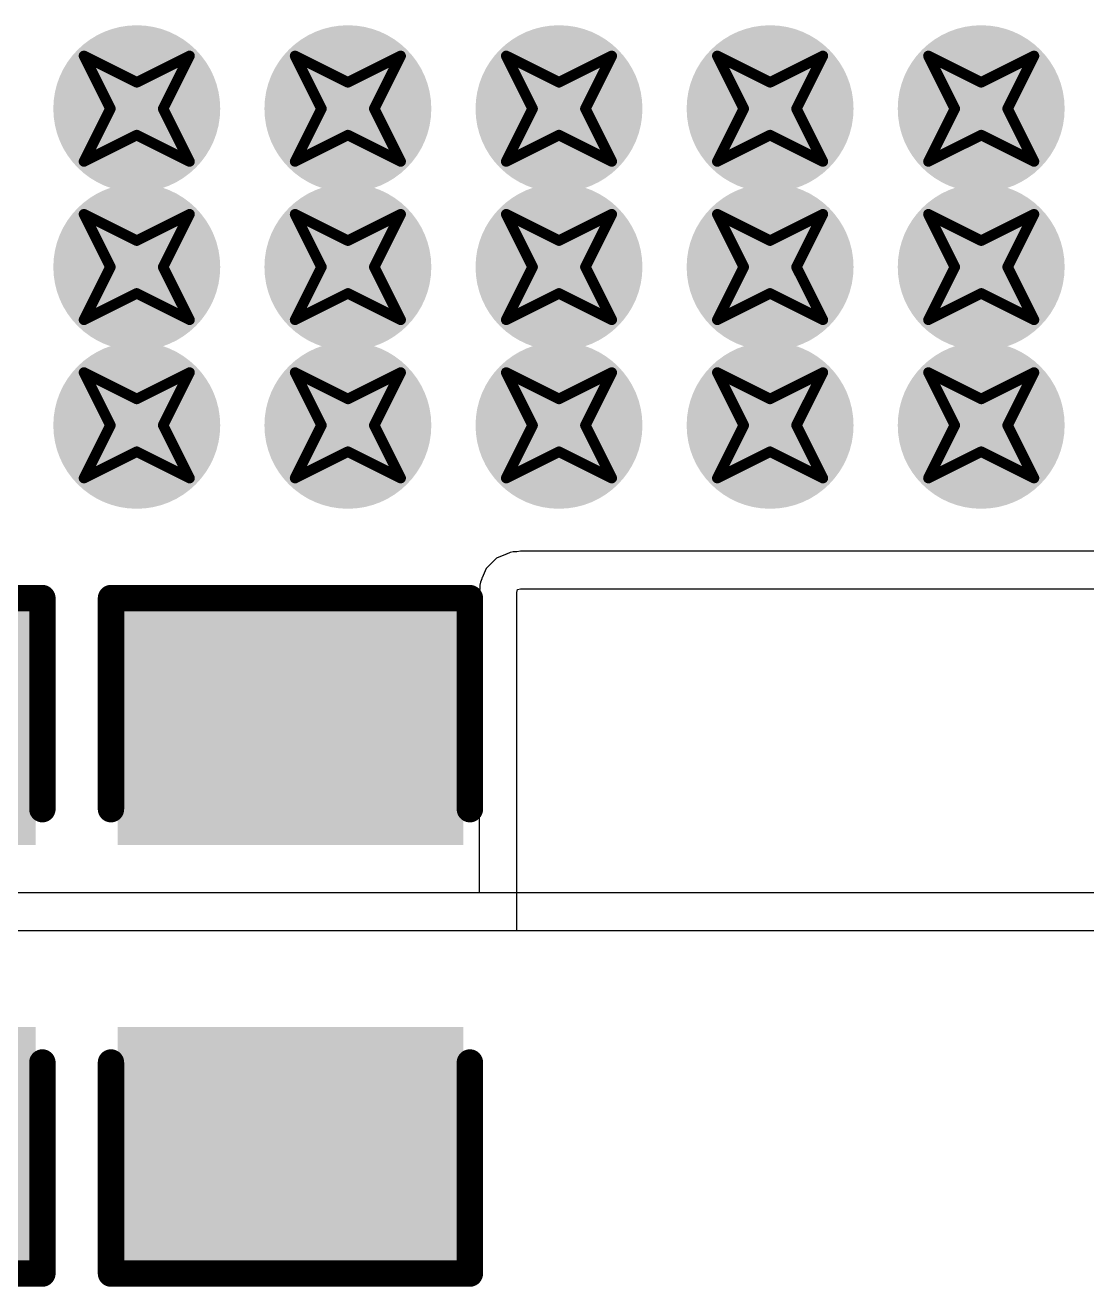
# Model space of a CAD drawing. Header units: inches. Extents: x -11 to 1110, y -7 to 455.
# Drawn here: x 624.91 to 630.02, y 11.91 to 17.98 of the extents above; entities that cross this region are included whole.
import ezdxf

# ---------------------------------------------------------------- set-up
doc = ezdxf.new("R2010")
doc.units = ezdxf.units.IN
for name, color, linetype in [('Bottom Layer', 5, 'Continuous'), ('Bottom Overlay', 54, 'Continuous'), ('Bottom Paste', 16, 'Continuous'), ('Bottom Solder', 6, 'Continuous'), ('Drill Drawing', 1, 'Continuous'), ('Top Layer', 1, 'Continuous'), ('Top Solder', 216, 'Continuous'), ('Via Holes', 16, 'Continuous')]:
    doc.layers.add(name, color=color, linetype=linetype)

msp = doc.modelspace()

# ---------------------------------------------------------------- hatches: boundary and pattern name
at = {"layer": 'Bottom Layer'}
h = msp.add_hatch(color=5, dxfattribs=at)
edge = h.paths.add_edge_path()
edge.add_arc((625.4496, 17.5768), 0.3, 0, 360)
h = msp.add_hatch(color=5, dxfattribs=at)
edge = h.paths.add_edge_path()
edge.add_arc((626.4656, 17.5768), 0.3, 0, 360)
h = msp.add_hatch(color=5, dxfattribs=at)
edge = h.paths.add_edge_path()
edge.add_arc((627.4816, 17.5768), 0.3, 0, 360)
h = msp.add_hatch(color=5, dxfattribs=at)
edge = h.paths.add_edge_path()
edge.add_arc((628.4976, 17.5768), 0.3, 0, 360)
h = msp.add_hatch(color=5, dxfattribs=at)
edge = h.paths.add_edge_path()
edge.add_arc((629.5136, 17.5768), 0.3, 0, 360)
h = msp.add_hatch(color=5, dxfattribs=at)
edge = h.paths.add_edge_path()
edge.add_arc((625.4496, 16.8148), 0.3, 0, 360)
h = msp.add_hatch(color=5, dxfattribs=at)
edge = h.paths.add_edge_path()
edge.add_arc((626.4656, 16.8148), 0.3, 0, 360)
h = msp.add_hatch(color=5, dxfattribs=at)
edge = h.paths.add_edge_path()
edge.add_arc((627.4816, 16.8148), 0.3, 0, 360)
h = msp.add_hatch(color=5, dxfattribs=at)
edge = h.paths.add_edge_path()
edge.add_arc((628.4976, 16.8148), 0.3, 0, 360)
h = msp.add_hatch(color=5, dxfattribs=at)
edge = h.paths.add_edge_path()
edge.add_arc((629.5136, 16.8148), 0.3, 0, 360)
h = msp.add_hatch(color=5, dxfattribs=at)
edge = h.paths.add_edge_path()
edge.add_arc((625.4496, 16.0528), 0.3, 0, 360)
h = msp.add_hatch(color=5, dxfattribs=at)
edge = h.paths.add_edge_path()
edge.add_arc((626.4656, 16.0528), 0.3, 0, 360)
h = msp.add_hatch(color=5, dxfattribs=at)
edge = h.paths.add_edge_path()
edge.add_arc((627.4816, 16.0528), 0.3, 0, 360)
h = msp.add_hatch(color=5, dxfattribs=at)
edge = h.paths.add_edge_path()
edge.add_arc((628.4976, 16.0528), 0.3, 0, 360)
h = msp.add_hatch(color=5, dxfattribs=at)
edge = h.paths.add_edge_path()
edge.add_arc((629.5136, 16.0528), 0.3, 0, 360)
for points in [[(626.9512, 15.1196), (626.9512, 14.1036), (625.4272, 14.1036), (625.4272, 15.1196)], [(626.9512, 13.0876), (626.9512, 12.0716), (625.4272, 12.0716), (625.4272, 13.0876)]]:
    msp.add_hatch(color=5, dxfattribs=at).paths.add_polyline_path(points)
at = {"layer": 'Bottom Paste'}
for points in [[(626.9512, 15.1196), (626.9512, 14.1036), (625.4272, 14.1036), (625.4272, 15.1196)], [(626.9512, 13.0876), (626.9512, 12.0716), (625.4272, 12.0716), (625.4272, 13.0876)]]:
    msp.add_hatch(color=16, dxfattribs=at).paths.add_polyline_path(points)
at = {"layer": 'Bottom Solder'}
h = msp.add_hatch(color=6, dxfattribs=at)
edge = h.paths.add_edge_path()
edge.add_arc((625.4496, 17.5768), 0.4016, 0, 360)
h = msp.add_hatch(color=6, dxfattribs=at)
edge = h.paths.add_edge_path()
edge.add_arc((626.4656, 17.5768), 0.4016, 0, 360)
h = msp.add_hatch(color=6, dxfattribs=at)
edge = h.paths.add_edge_path()
edge.add_arc((627.4816, 17.5768), 0.4016, 0, 360)
h = msp.add_hatch(color=6, dxfattribs=at)
edge = h.paths.add_edge_path()
edge.add_arc((628.4976, 17.5768), 0.4016, 0, 360)
h = msp.add_hatch(color=6, dxfattribs=at)
edge = h.paths.add_edge_path()
edge.add_arc((629.5136, 17.5768), 0.4016, 0, 360)
h = msp.add_hatch(color=6, dxfattribs=at)
edge = h.paths.add_edge_path()
edge.add_arc((625.4496, 16.8148), 0.4016, 0, 360)
h = msp.add_hatch(color=6, dxfattribs=at)
edge = h.paths.add_edge_path()
edge.add_arc((626.4656, 16.8148), 0.4016, 0, 360)
h = msp.add_hatch(color=6, dxfattribs=at)
edge = h.paths.add_edge_path()
edge.add_arc((627.4816, 16.8148), 0.4016, 0, 360)
h = msp.add_hatch(color=6, dxfattribs=at)
edge = h.paths.add_edge_path()
edge.add_arc((628.4976, 16.8148), 0.4016, 0, 360)
h = msp.add_hatch(color=6, dxfattribs=at)
edge = h.paths.add_edge_path()
edge.add_arc((629.5136, 16.8148), 0.4016, 0, 360)
h = msp.add_hatch(color=6, dxfattribs=at)
edge = h.paths.add_edge_path()
edge.add_arc((625.4496, 16.0528), 0.4016, 0, 360)
h = msp.add_hatch(color=6, dxfattribs=at)
edge = h.paths.add_edge_path()
edge.add_arc((626.4656, 16.0528), 0.4016, 0, 360)
h = msp.add_hatch(color=6, dxfattribs=at)
edge = h.paths.add_edge_path()
edge.add_arc((627.4816, 16.0528), 0.4016, 0, 360)
h = msp.add_hatch(color=6, dxfattribs=at)
edge = h.paths.add_edge_path()
edge.add_arc((628.4976, 16.0528), 0.4016, 0, 360)
h = msp.add_hatch(color=6, dxfattribs=at)
edge = h.paths.add_edge_path()
edge.add_arc((629.5136, 16.0528), 0.4016, 0, 360)
for points in [[(624.9638, 15.1896), (624.9638, 14.0336), (623.2998, 14.0336), (623.2998, 15.1896)], [(627.0212, 15.1896), (627.0212, 14.0336), (625.3572, 14.0336), (625.3572, 15.1896)], [(624.9638, 13.1576), (624.9638, 12.0016), (623.2998, 12.0016), (623.2998, 13.1576)], [(627.0212, 13.1576), (627.0212, 12.0016), (625.3572, 12.0016), (625.3572, 13.1576)]]:
    msp.add_hatch(color=6, dxfattribs=at).paths.add_polyline_path(points)
at = {"layer": 'Top Layer'}
h = msp.add_hatch(color=1, dxfattribs=at)
edge = h.paths.add_edge_path()
edge.add_arc((625.4496, 17.5768), 0.3, 0, 360)
h = msp.add_hatch(color=1, dxfattribs=at)
edge = h.paths.add_edge_path()
edge.add_arc((626.4656, 17.5768), 0.3, 0, 360)
h = msp.add_hatch(color=1, dxfattribs=at)
edge = h.paths.add_edge_path()
edge.add_arc((627.4816, 17.5768), 0.3, 0, 360)
h = msp.add_hatch(color=1, dxfattribs=at)
edge = h.paths.add_edge_path()
edge.add_arc((628.4976, 17.5768), 0.3, 0, 360)
h = msp.add_hatch(color=1, dxfattribs=at)
edge = h.paths.add_edge_path()
edge.add_arc((629.5136, 17.5768), 0.3, 0, 360)
h = msp.add_hatch(color=1, dxfattribs=at)
edge = h.paths.add_edge_path()
edge.add_arc((625.4496, 16.8148), 0.3, 0, 360)
h = msp.add_hatch(color=1, dxfattribs=at)
edge = h.paths.add_edge_path()
edge.add_arc((626.4656, 16.8148), 0.3, 0, 360)
h = msp.add_hatch(color=1, dxfattribs=at)
edge = h.paths.add_edge_path()
edge.add_arc((627.4816, 16.8148), 0.3, 0, 360)
h = msp.add_hatch(color=1, dxfattribs=at)
edge = h.paths.add_edge_path()
edge.add_arc((628.4976, 16.8148), 0.3, 0, 360)
h = msp.add_hatch(color=1, dxfattribs=at)
edge = h.paths.add_edge_path()
edge.add_arc((629.5136, 16.8148), 0.3, 0, 360)
h = msp.add_hatch(color=1, dxfattribs=at)
edge = h.paths.add_edge_path()
edge.add_arc((625.4496, 16.0528), 0.3, 0, 360)
h = msp.add_hatch(color=1, dxfattribs=at)
edge = h.paths.add_edge_path()
edge.add_arc((626.4656, 16.0528), 0.3, 0, 360)
h = msp.add_hatch(color=1, dxfattribs=at)
edge = h.paths.add_edge_path()
edge.add_arc((627.4816, 16.0528), 0.3, 0, 360)
h = msp.add_hatch(color=1, dxfattribs=at)
edge = h.paths.add_edge_path()
edge.add_arc((628.4976, 16.0528), 0.3, 0, 360)
h = msp.add_hatch(color=1, dxfattribs=at)
edge = h.paths.add_edge_path()
edge.add_arc((629.5136, 16.0528), 0.3, 0, 360)
at = {"layer": 'Top Solder'}
h = msp.add_hatch(color=216, dxfattribs=at)
edge = h.paths.add_edge_path()
edge.add_arc((625.4496, 17.5768), 0.4016, 0, 360)
h = msp.add_hatch(color=216, dxfattribs=at)
edge = h.paths.add_edge_path()
edge.add_arc((626.4656, 17.5768), 0.4016, 0, 360)
h = msp.add_hatch(color=216, dxfattribs=at)
edge = h.paths.add_edge_path()
edge.add_arc((627.4816, 17.5768), 0.4016, 0, 360)
h = msp.add_hatch(color=216, dxfattribs=at)
edge = h.paths.add_edge_path()
edge.add_arc((628.4976, 17.5768), 0.4016, 0, 360)
h = msp.add_hatch(color=216, dxfattribs=at)
edge = h.paths.add_edge_path()
edge.add_arc((629.5136, 17.5768), 0.4016, 0, 360)
h = msp.add_hatch(color=216, dxfattribs=at)
edge = h.paths.add_edge_path()
edge.add_arc((625.4496, 16.8148), 0.4016, 0, 360)
h = msp.add_hatch(color=216, dxfattribs=at)
edge = h.paths.add_edge_path()
edge.add_arc((626.4656, 16.8148), 0.4016, 0, 360)
h = msp.add_hatch(color=216, dxfattribs=at)
edge = h.paths.add_edge_path()
edge.add_arc((627.4816, 16.8148), 0.4016, 0, 360)
h = msp.add_hatch(color=216, dxfattribs=at)
edge = h.paths.add_edge_path()
edge.add_arc((628.4976, 16.8148), 0.4016, 0, 360)
h = msp.add_hatch(color=216, dxfattribs=at)
edge = h.paths.add_edge_path()
edge.add_arc((629.5136, 16.8148), 0.4016, 0, 360)
h = msp.add_hatch(color=216, dxfattribs=at)
edge = h.paths.add_edge_path()
edge.add_arc((625.4496, 16.0528), 0.4016, 0, 360)
h = msp.add_hatch(color=216, dxfattribs=at)
edge = h.paths.add_edge_path()
edge.add_arc((626.4656, 16.0528), 0.4016, 0, 360)
h = msp.add_hatch(color=216, dxfattribs=at)
edge = h.paths.add_edge_path()
edge.add_arc((627.4816, 16.0528), 0.4016, 0, 360)
h = msp.add_hatch(color=216, dxfattribs=at)
edge = h.paths.add_edge_path()
edge.add_arc((628.4976, 16.0528), 0.4016, 0, 360)
h = msp.add_hatch(color=216, dxfattribs=at)
edge = h.paths.add_edge_path()
edge.add_arc((629.5136, 16.0528), 0.4016, 0, 360)
at = {"layer": 'Via Holes'}
h = msp.add_hatch(color=7, dxfattribs=at)
edge = h.paths.add_edge_path()
edge.add_arc((625.4496, 17.5768), 0.15, 0, 360)
h = msp.add_hatch(color=7, dxfattribs=at)
edge = h.paths.add_edge_path()
edge.add_arc((626.4656, 17.5768), 0.15, 0, 360)
h = msp.add_hatch(color=7, dxfattribs=at)
edge = h.paths.add_edge_path()
edge.add_arc((627.4816, 17.5768), 0.15, 0, 360)
h = msp.add_hatch(color=7, dxfattribs=at)
edge = h.paths.add_edge_path()
edge.add_arc((628.4976, 17.5768), 0.15, 0, 360)
h = msp.add_hatch(color=7, dxfattribs=at)
edge = h.paths.add_edge_path()
edge.add_arc((629.5136, 17.5768), 0.15, 0, 360)
h = msp.add_hatch(color=7, dxfattribs=at)
edge = h.paths.add_edge_path()
edge.add_arc((625.4496, 16.8148), 0.15, 0, 360)
h = msp.add_hatch(color=7, dxfattribs=at)
edge = h.paths.add_edge_path()
edge.add_arc((626.4656, 16.8148), 0.15, 0, 360)
h = msp.add_hatch(color=7, dxfattribs=at)
edge = h.paths.add_edge_path()
edge.add_arc((627.4816, 16.8148), 0.15, 0, 360)
h = msp.add_hatch(color=7, dxfattribs=at)
edge = h.paths.add_edge_path()
edge.add_arc((628.4976, 16.8148), 0.15, 0, 360)
h = msp.add_hatch(color=7, dxfattribs=at)
edge = h.paths.add_edge_path()
edge.add_arc((629.5136, 16.8148), 0.15, 0, 360)
h = msp.add_hatch(color=7, dxfattribs=at)
edge = h.paths.add_edge_path()
edge.add_arc((625.4496, 16.0528), 0.15, 0, 360)
h = msp.add_hatch(color=7, dxfattribs=at)
edge = h.paths.add_edge_path()
edge.add_arc((626.4656, 16.0528), 0.15, 0, 360)
h = msp.add_hatch(color=7, dxfattribs=at)
edge = h.paths.add_edge_path()
edge.add_arc((627.4816, 16.0528), 0.15, 0, 360)
h = msp.add_hatch(color=7, dxfattribs=at)
edge = h.paths.add_edge_path()
edge.add_arc((628.4976, 16.0528), 0.15, 0, 360)
h = msp.add_hatch(color=7, dxfattribs=at)
edge = h.paths.add_edge_path()
edge.add_arc((629.5136, 16.0528), 0.15, 0, 360)

# ---------------------------------------------------------------- linework, layer by layer
at = {"layer": 'Bottom Layer'}
for p, q in [((627.2247, 15.4314), (627.1806, 15.4132)), ((627.2269, 15.4329), (627.2247, 15.4314)), ((627.2295, 15.4334), (627.2269, 15.4329)), ((627.246, 15.4402), (627.2295, 15.4334)), ((627.2609, 15.4432), (627.246, 15.4402)), ((627.2787, 15.4432), (627.2609, 15.4432)), ((627.2963, 15.4467), (627.2787, 15.4432)), ((638.4141, 15.4467), (627.2963, 15.4467)), ((627.1306, 15.3631), (627.1124, 15.3191)), ((627.1556, 15.3882), (627.1306, 15.3632)), ((627.1306, 15.3632), (627.1306, 15.3631)), ((627.1306, 15.3631), (627.1306, 15.3631)), ((627.1806, 15.4132), (627.1556, 15.3882)), ((627.1806, 15.4132), (627.1806, 15.4132)), ((627.1806, 15.4132), (627.1806, 15.4132)), ((627.1104, 15.3143), (627.1036, 15.2978)), ((627.1109, 15.3169), (627.1104, 15.3143)), ((627.1124, 15.3191), (627.1109, 15.3169)), ((627.1006, 15.265), (627.0971, 15.2475)), ((627.0971, 15.2475), (627.0971, 13.8023)), ((627.1036, 15.2978), (627.1006, 15.2829)), ((627.1006, 15.2829), (627.1006, 15.265)), ((627.1036, 15.2978), (627.1036, 15.2978)), ((627.1036, 15.2978), (627.1036, 15.2978)), ((627.2784, 15.2475), (627.2814, 15.2624)), ((627.2784, 13.621), (627.2784, 15.2475)), ((627.2814, 15.2624), (627.2963, 15.2654)), ((627.2963, 15.2654), (638.4141, 15.2654)), ((627.0971, 13.8023), (615.176, 13.8023)), ((615.176, 13.621), (627.2784, 13.621))]:
    msp.add_line(p, q, dxfattribs=at)
at = {"layer": 'Bottom Overlay'}
for points in [[(623.2682, 15.2212, 0.127, 0.127, 0), (624.9954, 15.2212, 0.127, 0.127, 0)], [(624.9954, 14.2052, 0.127, 0.127, 0), (624.9954, 15.2212, 0.127, 0.127, 0)], [(625.3256, 14.2052, 0.127, 0.127, 0), (625.3256, 15.2212, 0.127, 0.127, 0)], [(625.3256, 15.2212, 0.127, 0.127, 0), (627.0528, 15.2212, 0.127, 0.127, 0)], [(627.0528, 14.2052, 0.127, 0.127, 0), (627.0528, 15.2212, 0.127, 0.127, 0)], [(624.9954, 11.97, 0.127, 0.127, 0), (624.9954, 12.986, 0.127, 0.127, 0)], [(625.3256, 11.97, 0.127, 0.127, 0), (625.3256, 12.986, 0.127, 0.127, 0)], [(627.0528, 11.97, 0.127, 0.127, 0), (627.0528, 12.986, 0.127, 0.127, 0)], [(623.2682, 11.97, 0.127, 0.127, 0), (624.9954, 11.97, 0.127, 0.127, 0)], [(625.3256, 11.97, 0.127, 0.127, 0), (627.0528, 11.97, 0.127, 0.127, 0)]]:
    msp.add_lwpolyline(points, format="xyseb", dxfattribs=at)
for points in [[(624.9636, 15.2212, 0.0635, 0.0635, 1), (625.0271, 15.2212, 0.0635, 0.0635, 1)], [(624.9636, 15.2212, 0.0635, 0.0635, 1), (625.0271, 15.2212, 0.0635, 0.0635, 1)], [(625.2938, 15.2212, 0.0635, 0.0635, 1), (625.3573, 15.2212, 0.0635, 0.0635, 1)], [(625.2938, 15.2212, 0.0635, 0.0635, 1), (625.3573, 15.2212, 0.0635, 0.0635, 1)], [(627.021, 15.2212, 0.0635, 0.0635, 1), (627.0845, 15.2212, 0.0635, 0.0635, 1)], [(627.021, 15.2212, 0.0635, 0.0635, 1), (627.0845, 15.2212, 0.0635, 0.0635, 1)], [(624.9636, 14.2052, 0.0635, 0.0635, 1), (625.0271, 14.2052, 0.0635, 0.0635, 1)], [(625.2938, 14.2052, 0.0635, 0.0635, 1), (625.3573, 14.2052, 0.0635, 0.0635, 1)], [(627.021, 14.2052, 0.0635, 0.0635, 1), (627.0845, 14.2052, 0.0635, 0.0635, 1)], [(624.9636, 12.986, 0.0635, 0.0635, 1), (625.0271, 12.986, 0.0635, 0.0635, 1)], [(625.2938, 12.986, 0.0635, 0.0635, 1), (625.3573, 12.986, 0.0635, 0.0635, 1)], [(627.021, 12.986, 0.0635, 0.0635, 1), (627.0845, 12.986, 0.0635, 0.0635, 1)], [(624.9636, 11.97, 0.0635, 0.0635, 1), (625.0271, 11.97, 0.0635, 0.0635, 1)], [(624.9636, 11.97, 0.0635, 0.0635, 1), (625.0271, 11.97, 0.0635, 0.0635, 1)], [(625.2938, 11.97, 0.0635, 0.0635, 1), (625.3573, 11.97, 0.0635, 0.0635, 1)], [(625.2938, 11.97, 0.0635, 0.0635, 1), (625.3573, 11.97, 0.0635, 0.0635, 1)], [(627.021, 11.97, 0.0635, 0.0635, 1), (627.0845, 11.97, 0.0635, 0.0635, 1)], [(627.021, 11.97, 0.0635, 0.0635, 1), (627.0845, 11.97, 0.0635, 0.0635, 1)]]:
    msp.add_lwpolyline(points, format="xyseb", close=True, dxfattribs=at)
at = {"layer": 'Drill Drawing'}
for points in [[(625.1956, 17.8308, 0.0508, 0.0508, 0), (625.4496, 17.7038, 0.0508, 0.0508, 0)], [(625.1956, 17.8308, 0.0508, 0.0508, 0), (625.3226, 17.5768, 0.0508, 0.0508, 0)], [(625.4496, 17.7038, 0.0508, 0.0508, 0), (625.7036, 17.8308, 0.0508, 0.0508, 0)], [(625.5766, 17.5768, 0.0508, 0.0508, 0), (625.7036, 17.8308, 0.0508, 0.0508, 0)], [(626.2116, 17.8308, 0.0508, 0.0508, 0), (626.4656, 17.7038, 0.0508, 0.0508, 0)], [(626.2116, 17.8308, 0.0508, 0.0508, 0), (626.3386, 17.5768, 0.0508, 0.0508, 0)], [(626.4656, 17.7038, 0.0508, 0.0508, 0), (626.7196, 17.8308, 0.0508, 0.0508, 0)], [(626.5926, 17.5768, 0.0508, 0.0508, 0), (626.7196, 17.8308, 0.0508, 0.0508, 0)], [(627.2276, 17.8308, 0.0508, 0.0508, 0), (627.4816, 17.7038, 0.0508, 0.0508, 0)], [(627.2276, 17.8308, 0.0508, 0.0508, 0), (627.3546, 17.5768, 0.0508, 0.0508, 0)], [(627.4816, 17.7038, 0.0508, 0.0508, 0), (627.7356, 17.8308, 0.0508, 0.0508, 0)], [(627.6086, 17.5768, 0.0508, 0.0508, 0), (627.7356, 17.8308, 0.0508, 0.0508, 0)], [(628.2436, 17.8308, 0.0508, 0.0508, 0), (628.4976, 17.7038, 0.0508, 0.0508, 0)], [(628.2436, 17.8308, 0.0508, 0.0508, 0), (628.3706, 17.5768, 0.0508, 0.0508, 0)], [(628.4976, 17.7038, 0.0508, 0.0508, 0), (628.7516, 17.8308, 0.0508, 0.0508, 0)], [(628.6246, 17.5768, 0.0508, 0.0508, 0), (628.7516, 17.8308, 0.0508, 0.0508, 0)], [(629.2596, 17.8308, 0.0508, 0.0508, 0), (629.5136, 17.7038, 0.0508, 0.0508, 0)], [(629.2596, 17.8308, 0.0508, 0.0508, 0), (629.3866, 17.5768, 0.0508, 0.0508, 0)], [(629.5136, 17.7038, 0.0508, 0.0508, 0), (629.7676, 17.8308, 0.0508, 0.0508, 0)], [(629.6406, 17.5768, 0.0508, 0.0508, 0), (629.7676, 17.8308, 0.0508, 0.0508, 0)], [(625.1956, 17.3228, 0.0508, 0.0508, 0), (625.3226, 17.5768, 0.0508, 0.0508, 0)], [(625.5766, 17.5768, 0.0508, 0.0508, 0), (625.7036, 17.3228, 0.0508, 0.0508, 0)], [(626.2116, 17.3228, 0.0508, 0.0508, 0), (626.3386, 17.5768, 0.0508, 0.0508, 0)], [(626.5926, 17.5768, 0.0508, 0.0508, 0), (626.7196, 17.3228, 0.0508, 0.0508, 0)], [(627.2276, 17.3228, 0.0508, 0.0508, 0), (627.3546, 17.5768, 0.0508, 0.0508, 0)], [(627.6086, 17.5768, 0.0508, 0.0508, 0), (627.7356, 17.3228, 0.0508, 0.0508, 0)], [(628.2436, 17.3228, 0.0508, 0.0508, 0), (628.3706, 17.5768, 0.0508, 0.0508, 0)], [(628.6246, 17.5768, 0.0508, 0.0508, 0), (628.7516, 17.3228, 0.0508, 0.0508, 0)], [(629.2596, 17.3228, 0.0508, 0.0508, 0), (629.3866, 17.5768, 0.0508, 0.0508, 0)], [(629.6406, 17.5768, 0.0508, 0.0508, 0), (629.7676, 17.3228, 0.0508, 0.0508, 0)], [(625.1956, 17.3228, 0.0508, 0.0508, 0), (625.4496, 17.4498, 0.0508, 0.0508, 0)], [(625.4496, 17.4498, 0.0508, 0.0508, 0), (625.7036, 17.3228, 0.0508, 0.0508, 0)], [(626.2116, 17.3228, 0.0508, 0.0508, 0), (626.4656, 17.4498, 0.0508, 0.0508, 0)], [(626.4656, 17.4498, 0.0508, 0.0508, 0), (626.7196, 17.3228, 0.0508, 0.0508, 0)], [(627.2276, 17.3228, 0.0508, 0.0508, 0), (627.4816, 17.4498, 0.0508, 0.0508, 0)], [(627.4816, 17.4498, 0.0508, 0.0508, 0), (627.7356, 17.3228, 0.0508, 0.0508, 0)], [(628.2436, 17.3228, 0.0508, 0.0508, 0), (628.4976, 17.4498, 0.0508, 0.0508, 0)], [(628.4976, 17.4498, 0.0508, 0.0508, 0), (628.7516, 17.3228, 0.0508, 0.0508, 0)], [(629.2596, 17.3228, 0.0508, 0.0508, 0), (629.5136, 17.4498, 0.0508, 0.0508, 0)], [(629.5136, 17.4498, 0.0508, 0.0508, 0), (629.7676, 17.3228, 0.0508, 0.0508, 0)], [(625.1956, 17.0688, 0.0508, 0.0508, 0), (625.4496, 16.9418, 0.0508, 0.0508, 0)], [(625.1956, 17.0688, 0.0508, 0.0508, 0), (625.3226, 16.8148, 0.0508, 0.0508, 0)], [(625.4496, 16.9418, 0.0508, 0.0508, 0), (625.7036, 17.0688, 0.0508, 0.0508, 0)], [(625.5766, 16.8148, 0.0508, 0.0508, 0), (625.7036, 17.0688, 0.0508, 0.0508, 0)], [(626.2116, 17.0688, 0.0508, 0.0508, 0), (626.4656, 16.9418, 0.0508, 0.0508, 0)], [(626.2116, 17.0688, 0.0508, 0.0508, 0), (626.3386, 16.8148, 0.0508, 0.0508, 0)], [(626.4656, 16.9418, 0.0508, 0.0508, 0), (626.7196, 17.0688, 0.0508, 0.0508, 0)], [(626.5926, 16.8148, 0.0508, 0.0508, 0), (626.7196, 17.0688, 0.0508, 0.0508, 0)], [(627.2276, 17.0688, 0.0508, 0.0508, 0), (627.4816, 16.9418, 0.0508, 0.0508, 0)], [(627.2276, 17.0688, 0.0508, 0.0508, 0), (627.3546, 16.8148, 0.0508, 0.0508, 0)], [(627.4816, 16.9418, 0.0508, 0.0508, 0), (627.7356, 17.0688, 0.0508, 0.0508, 0)], [(627.6086, 16.8148, 0.0508, 0.0508, 0), (627.7356, 17.0688, 0.0508, 0.0508, 0)], [(628.2436, 17.0688, 0.0508, 0.0508, 0), (628.4976, 16.9418, 0.0508, 0.0508, 0)], [(628.2436, 17.0688, 0.0508, 0.0508, 0), (628.3706, 16.8148, 0.0508, 0.0508, 0)], [(628.4976, 16.9418, 0.0508, 0.0508, 0), (628.7516, 17.0688, 0.0508, 0.0508, 0)], [(628.6246, 16.8148, 0.0508, 0.0508, 0), (628.7516, 17.0688, 0.0508, 0.0508, 0)], [(629.2596, 17.0688, 0.0508, 0.0508, 0), (629.5136, 16.9418, 0.0508, 0.0508, 0)], [(629.2596, 17.0688, 0.0508, 0.0508, 0), (629.3866, 16.8148, 0.0508, 0.0508, 0)], [(629.5136, 16.9418, 0.0508, 0.0508, 0), (629.7676, 17.0688, 0.0508, 0.0508, 0)], [(629.6406, 16.8148, 0.0508, 0.0508, 0), (629.7676, 17.0688, 0.0508, 0.0508, 0)], [(625.1956, 16.5608, 0.0508, 0.0508, 0), (625.3226, 16.8148, 0.0508, 0.0508, 0)], [(625.5766, 16.8148, 0.0508, 0.0508, 0), (625.7036, 16.5608, 0.0508, 0.0508, 0)], [(626.2116, 16.5608, 0.0508, 0.0508, 0), (626.3386, 16.8148, 0.0508, 0.0508, 0)], [(626.5926, 16.8148, 0.0508, 0.0508, 0), (626.7196, 16.5608, 0.0508, 0.0508, 0)], [(627.2276, 16.5608, 0.0508, 0.0508, 0), (627.3546, 16.8148, 0.0508, 0.0508, 0)], [(627.6086, 16.8148, 0.0508, 0.0508, 0), (627.7356, 16.5608, 0.0508, 0.0508, 0)], [(628.2436, 16.5608, 0.0508, 0.0508, 0), (628.3706, 16.8148, 0.0508, 0.0508, 0)], [(628.6246, 16.8148, 0.0508, 0.0508, 0), (628.7516, 16.5608, 0.0508, 0.0508, 0)], [(629.2596, 16.5608, 0.0508, 0.0508, 0), (629.3866, 16.8148, 0.0508, 0.0508, 0)], [(629.6406, 16.8148, 0.0508, 0.0508, 0), (629.7676, 16.5608, 0.0508, 0.0508, 0)], [(625.1956, 16.5608, 0.0508, 0.0508, 0), (625.4496, 16.6878, 0.0508, 0.0508, 0)], [(625.4496, 16.6878, 0.0508, 0.0508, 0), (625.7036, 16.5608, 0.0508, 0.0508, 0)], [(626.2116, 16.5608, 0.0508, 0.0508, 0), (626.4656, 16.6878, 0.0508, 0.0508, 0)], [(626.4656, 16.6878, 0.0508, 0.0508, 0), (626.7196, 16.5608, 0.0508, 0.0508, 0)], [(627.2276, 16.5608, 0.0508, 0.0508, 0), (627.4816, 16.6878, 0.0508, 0.0508, 0)], [(627.4816, 16.6878, 0.0508, 0.0508, 0), (627.7356, 16.5608, 0.0508, 0.0508, 0)], [(628.2436, 16.5608, 0.0508, 0.0508, 0), (628.4976, 16.6878, 0.0508, 0.0508, 0)], [(628.4976, 16.6878, 0.0508, 0.0508, 0), (628.7516, 16.5608, 0.0508, 0.0508, 0)], [(629.2596, 16.5608, 0.0508, 0.0508, 0), (629.5136, 16.6878, 0.0508, 0.0508, 0)], [(629.5136, 16.6878, 0.0508, 0.0508, 0), (629.7676, 16.5608, 0.0508, 0.0508, 0)], [(625.1956, 16.3068, 0.0508, 0.0508, 0), (625.4496, 16.1798, 0.0508, 0.0508, 0)], [(625.1956, 16.3068, 0.0508, 0.0508, 0), (625.3226, 16.0528, 0.0508, 0.0508, 0)], [(625.4496, 16.1798, 0.0508, 0.0508, 0), (625.7036, 16.3068, 0.0508, 0.0508, 0)], [(625.5766, 16.0528, 0.0508, 0.0508, 0), (625.7036, 16.3068, 0.0508, 0.0508, 0)], [(626.2116, 16.3068, 0.0508, 0.0508, 0), (626.4656, 16.1798, 0.0508, 0.0508, 0)], [(626.2116, 16.3068, 0.0508, 0.0508, 0), (626.3386, 16.0528, 0.0508, 0.0508, 0)], [(626.4656, 16.1798, 0.0508, 0.0508, 0), (626.7196, 16.3068, 0.0508, 0.0508, 0)], [(626.5926, 16.0528, 0.0508, 0.0508, 0), (626.7196, 16.3068, 0.0508, 0.0508, 0)], [(627.2276, 16.3068, 0.0508, 0.0508, 0), (627.4816, 16.1798, 0.0508, 0.0508, 0)], [(627.2276, 16.3068, 0.0508, 0.0508, 0), (627.3546, 16.0528, 0.0508, 0.0508, 0)], [(627.4816, 16.1798, 0.0508, 0.0508, 0), (627.7356, 16.3068, 0.0508, 0.0508, 0)], [(627.6086, 16.0528, 0.0508, 0.0508, 0), (627.7356, 16.3068, 0.0508, 0.0508, 0)], [(628.2436, 16.3068, 0.0508, 0.0508, 0), (628.4976, 16.1798, 0.0508, 0.0508, 0)], [(628.2436, 16.3068, 0.0508, 0.0508, 0), (628.3706, 16.0528, 0.0508, 0.0508, 0)], [(628.4976, 16.1798, 0.0508, 0.0508, 0), (628.7516, 16.3068, 0.0508, 0.0508, 0)], [(628.6246, 16.0528, 0.0508, 0.0508, 0), (628.7516, 16.3068, 0.0508, 0.0508, 0)], [(629.2596, 16.3068, 0.0508, 0.0508, 0), (629.5136, 16.1798, 0.0508, 0.0508, 0)], [(629.2596, 16.3068, 0.0508, 0.0508, 0), (629.3866, 16.0528, 0.0508, 0.0508, 0)], [(629.5136, 16.1798, 0.0508, 0.0508, 0), (629.7676, 16.3068, 0.0508, 0.0508, 0)], [(629.6406, 16.0528, 0.0508, 0.0508, 0), (629.7676, 16.3068, 0.0508, 0.0508, 0)], [(625.1956, 15.7988, 0.0508, 0.0508, 0), (625.3226, 16.0528, 0.0508, 0.0508, 0)], [(625.5766, 16.0528, 0.0508, 0.0508, 0), (625.7036, 15.7988, 0.0508, 0.0508, 0)], [(626.2116, 15.7988, 0.0508, 0.0508, 0), (626.3386, 16.0528, 0.0508, 0.0508, 0)], [(626.5926, 16.0528, 0.0508, 0.0508, 0), (626.7196, 15.7988, 0.0508, 0.0508, 0)], [(627.2276, 15.7988, 0.0508, 0.0508, 0), (627.3546, 16.0528, 0.0508, 0.0508, 0)], [(627.6086, 16.0528, 0.0508, 0.0508, 0), (627.7356, 15.7988, 0.0508, 0.0508, 0)], [(628.2436, 15.7988, 0.0508, 0.0508, 0), (628.3706, 16.0528, 0.0508, 0.0508, 0)], [(628.6246, 16.0528, 0.0508, 0.0508, 0), (628.7516, 15.7988, 0.0508, 0.0508, 0)], [(629.2596, 15.7988, 0.0508, 0.0508, 0), (629.3866, 16.0528, 0.0508, 0.0508, 0)], [(629.6406, 16.0528, 0.0508, 0.0508, 0), (629.7676, 15.7988, 0.0508, 0.0508, 0)], [(625.1956, 15.7988, 0.0508, 0.0508, 0), (625.4496, 15.9258, 0.0508, 0.0508, 0)], [(625.4496, 15.9258, 0.0508, 0.0508, 0), (625.7036, 15.7988, 0.0508, 0.0508, 0)], [(626.2116, 15.7988, 0.0508, 0.0508, 0), (626.4656, 15.9258, 0.0508, 0.0508, 0)], [(626.4656, 15.9258, 0.0508, 0.0508, 0), (626.7196, 15.7988, 0.0508, 0.0508, 0)], [(627.2276, 15.7988, 0.0508, 0.0508, 0), (627.4816, 15.9258, 0.0508, 0.0508, 0)], [(627.4816, 15.9258, 0.0508, 0.0508, 0), (627.7356, 15.7988, 0.0508, 0.0508, 0)], [(628.2436, 15.7988, 0.0508, 0.0508, 0), (628.4976, 15.9258, 0.0508, 0.0508, 0)], [(628.4976, 15.9258, 0.0508, 0.0508, 0), (628.7516, 15.7988, 0.0508, 0.0508, 0)], [(629.2596, 15.7988, 0.0508, 0.0508, 0), (629.5136, 15.9258, 0.0508, 0.0508, 0)], [(629.5136, 15.9258, 0.0508, 0.0508, 0), (629.7676, 15.7988, 0.0508, 0.0508, 0)]]:
    msp.add_lwpolyline(points, format="xyseb", dxfattribs=at)
for points in [[(625.1829, 17.8308, 0.0254, 0.0254, 1), (625.2083, 17.8308, 0.0254, 0.0254, 1)], [(625.1829, 17.8308, 0.0254, 0.0254, 1), (625.2083, 17.8308, 0.0254, 0.0254, 1)], [(625.6909, 17.8308, 0.0254, 0.0254, 1), (625.7163, 17.8308, 0.0254, 0.0254, 1)], [(625.6909, 17.8308, 0.0254, 0.0254, 1), (625.7163, 17.8308, 0.0254, 0.0254, 1)], [(626.1989, 17.8308, 0.0254, 0.0254, 1), (626.2243, 17.8308, 0.0254, 0.0254, 1)], [(626.1989, 17.8308, 0.0254, 0.0254, 1), (626.2243, 17.8308, 0.0254, 0.0254, 1)], [(626.7069, 17.8308, 0.0254, 0.0254, 1), (626.7323, 17.8308, 0.0254, 0.0254, 1)], [(626.7069, 17.8308, 0.0254, 0.0254, 1), (626.7323, 17.8308, 0.0254, 0.0254, 1)], [(627.2149, 17.8308, 0.0254, 0.0254, 1), (627.2403, 17.8308, 0.0254, 0.0254, 1)], [(627.2149, 17.8308, 0.0254, 0.0254, 1), (627.2403, 17.8308, 0.0254, 0.0254, 1)], [(627.7229, 17.8308, 0.0254, 0.0254, 1), (627.7483, 17.8308, 0.0254, 0.0254, 1)], [(627.7229, 17.8308, 0.0254, 0.0254, 1), (627.7483, 17.8308, 0.0254, 0.0254, 1)], [(628.2309, 17.8308, 0.0254, 0.0254, 1), (628.2563, 17.8308, 0.0254, 0.0254, 1)], [(628.2309, 17.8308, 0.0254, 0.0254, 1), (628.2563, 17.8308, 0.0254, 0.0254, 1)], [(628.7389, 17.8308, 0.0254, 0.0254, 1), (628.7643, 17.8308, 0.0254, 0.0254, 1)], [(628.7389, 17.8308, 0.0254, 0.0254, 1), (628.7643, 17.8308, 0.0254, 0.0254, 1)], [(629.2469, 17.8308, 0.0254, 0.0254, 1), (629.2723, 17.8308, 0.0254, 0.0254, 1)], [(629.2469, 17.8308, 0.0254, 0.0254, 1), (629.2723, 17.8308, 0.0254, 0.0254, 1)], [(629.7549, 17.8308, 0.0254, 0.0254, 1), (629.7803, 17.8308, 0.0254, 0.0254, 1)], [(629.7549, 17.8308, 0.0254, 0.0254, 1), (629.7803, 17.8308, 0.0254, 0.0254, 1)], [(625.4369, 17.7038, 0.0254, 0.0254, 1), (625.4623, 17.7038, 0.0254, 0.0254, 1)], [(625.4369, 17.7038, 0.0254, 0.0254, 1), (625.4623, 17.7038, 0.0254, 0.0254, 1)], [(626.4529, 17.7038, 0.0254, 0.0254, 1), (626.4783, 17.7038, 0.0254, 0.0254, 1)], [(626.4529, 17.7038, 0.0254, 0.0254, 1), (626.4783, 17.7038, 0.0254, 0.0254, 1)], [(627.4689, 17.7038, 0.0254, 0.0254, 1), (627.4943, 17.7038, 0.0254, 0.0254, 1)], [(627.4689, 17.7038, 0.0254, 0.0254, 1), (627.4943, 17.7038, 0.0254, 0.0254, 1)], [(628.4849, 17.7038, 0.0254, 0.0254, 1), (628.5103, 17.7038, 0.0254, 0.0254, 1)], [(628.4849, 17.7038, 0.0254, 0.0254, 1), (628.5103, 17.7038, 0.0254, 0.0254, 1)], [(629.5009, 17.7038, 0.0254, 0.0254, 1), (629.5263, 17.7038, 0.0254, 0.0254, 1)], [(629.5009, 17.7038, 0.0254, 0.0254, 1), (629.5263, 17.7038, 0.0254, 0.0254, 1)], [(625.3099, 17.5768, 0.0254, 0.0254, 1), (625.3353, 17.5768, 0.0254, 0.0254, 1)], [(625.3099, 17.5768, 0.0254, 0.0254, 1), (625.3353, 17.5768, 0.0254, 0.0254, 1)], [(625.5639, 17.5768, 0.0254, 0.0254, 1), (625.5893, 17.5768, 0.0254, 0.0254, 1)], [(625.5639, 17.5768, 0.0254, 0.0254, 1), (625.5893, 17.5768, 0.0254, 0.0254, 1)], [(626.3259, 17.5768, 0.0254, 0.0254, 1), (626.3513, 17.5768, 0.0254, 0.0254, 1)], [(626.3259, 17.5768, 0.0254, 0.0254, 1), (626.3513, 17.5768, 0.0254, 0.0254, 1)], [(626.5799, 17.5768, 0.0254, 0.0254, 1), (626.6053, 17.5768, 0.0254, 0.0254, 1)], [(626.5799, 17.5768, 0.0254, 0.0254, 1), (626.6053, 17.5768, 0.0254, 0.0254, 1)], [(627.3419, 17.5768, 0.0254, 0.0254, 1), (627.3673, 17.5768, 0.0254, 0.0254, 1)], [(627.3419, 17.5768, 0.0254, 0.0254, 1), (627.3673, 17.5768, 0.0254, 0.0254, 1)], [(627.5959, 17.5768, 0.0254, 0.0254, 1), (627.6213, 17.5768, 0.0254, 0.0254, 1)], [(627.5959, 17.5768, 0.0254, 0.0254, 1), (627.6213, 17.5768, 0.0254, 0.0254, 1)], [(628.3579, 17.5768, 0.0254, 0.0254, 1), (628.3833, 17.5768, 0.0254, 0.0254, 1)], [(628.3579, 17.5768, 0.0254, 0.0254, 1), (628.3833, 17.5768, 0.0254, 0.0254, 1)], [(628.6119, 17.5768, 0.0254, 0.0254, 1), (628.6373, 17.5768, 0.0254, 0.0254, 1)], [(628.6119, 17.5768, 0.0254, 0.0254, 1), (628.6373, 17.5768, 0.0254, 0.0254, 1)], [(629.3739, 17.5768, 0.0254, 0.0254, 1), (629.3993, 17.5768, 0.0254, 0.0254, 1)], [(629.3739, 17.5768, 0.0254, 0.0254, 1), (629.3993, 17.5768, 0.0254, 0.0254, 1)], [(629.6279, 17.5768, 0.0254, 0.0254, 1), (629.6533, 17.5768, 0.0254, 0.0254, 1)], [(629.6279, 17.5768, 0.0254, 0.0254, 1), (629.6533, 17.5768, 0.0254, 0.0254, 1)], [(625.4369, 17.4498, 0.0254, 0.0254, 1), (625.4623, 17.4498, 0.0254, 0.0254, 1)], [(625.4369, 17.4498, 0.0254, 0.0254, 1), (625.4623, 17.4498, 0.0254, 0.0254, 1)], [(626.4529, 17.4498, 0.0254, 0.0254, 1), (626.4783, 17.4498, 0.0254, 0.0254, 1)], [(626.4529, 17.4498, 0.0254, 0.0254, 1), (626.4783, 17.4498, 0.0254, 0.0254, 1)], [(627.4689, 17.4498, 0.0254, 0.0254, 1), (627.4943, 17.4498, 0.0254, 0.0254, 1)], [(627.4689, 17.4498, 0.0254, 0.0254, 1), (627.4943, 17.4498, 0.0254, 0.0254, 1)], [(628.4849, 17.4498, 0.0254, 0.0254, 1), (628.5103, 17.4498, 0.0254, 0.0254, 1)], [(628.4849, 17.4498, 0.0254, 0.0254, 1), (628.5103, 17.4498, 0.0254, 0.0254, 1)], [(629.5009, 17.4498, 0.0254, 0.0254, 1), (629.5263, 17.4498, 0.0254, 0.0254, 1)], [(629.5009, 17.4498, 0.0254, 0.0254, 1), (629.5263, 17.4498, 0.0254, 0.0254, 1)], [(625.1829, 17.3228, 0.0254, 0.0254, 1), (625.2083, 17.3228, 0.0254, 0.0254, 1)], [(625.1829, 17.3228, 0.0254, 0.0254, 1), (625.2083, 17.3228, 0.0254, 0.0254, 1)], [(625.6909, 17.3228, 0.0254, 0.0254, 1), (625.7163, 17.3228, 0.0254, 0.0254, 1)], [(625.6909, 17.3228, 0.0254, 0.0254, 1), (625.7163, 17.3228, 0.0254, 0.0254, 1)], [(626.1989, 17.3228, 0.0254, 0.0254, 1), (626.2243, 17.3228, 0.0254, 0.0254, 1)], [(626.1989, 17.3228, 0.0254, 0.0254, 1), (626.2243, 17.3228, 0.0254, 0.0254, 1)], [(626.7069, 17.3228, 0.0254, 0.0254, 1), (626.7323, 17.3228, 0.0254, 0.0254, 1)], [(626.7069, 17.3228, 0.0254, 0.0254, 1), (626.7323, 17.3228, 0.0254, 0.0254, 1)], [(627.2149, 17.3228, 0.0254, 0.0254, 1), (627.2403, 17.3228, 0.0254, 0.0254, 1)], [(627.2149, 17.3228, 0.0254, 0.0254, 1), (627.2403, 17.3228, 0.0254, 0.0254, 1)], [(627.7229, 17.3228, 0.0254, 0.0254, 1), (627.7483, 17.3228, 0.0254, 0.0254, 1)], [(627.7229, 17.3228, 0.0254, 0.0254, 1), (627.7483, 17.3228, 0.0254, 0.0254, 1)], [(628.2309, 17.3228, 0.0254, 0.0254, 1), (628.2563, 17.3228, 0.0254, 0.0254, 1)], [(628.2309, 17.3228, 0.0254, 0.0254, 1), (628.2563, 17.3228, 0.0254, 0.0254, 1)], [(628.7389, 17.3228, 0.0254, 0.0254, 1), (628.7643, 17.3228, 0.0254, 0.0254, 1)], [(628.7389, 17.3228, 0.0254, 0.0254, 1), (628.7643, 17.3228, 0.0254, 0.0254, 1)], [(629.2469, 17.3228, 0.0254, 0.0254, 1), (629.2723, 17.3228, 0.0254, 0.0254, 1)], [(629.2469, 17.3228, 0.0254, 0.0254, 1), (629.2723, 17.3228, 0.0254, 0.0254, 1)], [(629.7549, 17.3228, 0.0254, 0.0254, 1), (629.7803, 17.3228, 0.0254, 0.0254, 1)], [(629.7549, 17.3228, 0.0254, 0.0254, 1), (629.7803, 17.3228, 0.0254, 0.0254, 1)], [(625.1829, 17.0688, 0.0254, 0.0254, 1), (625.2083, 17.0688, 0.0254, 0.0254, 1)], [(625.1829, 17.0688, 0.0254, 0.0254, 1), (625.2083, 17.0688, 0.0254, 0.0254, 1)], [(625.6909, 17.0688, 0.0254, 0.0254, 1), (625.7163, 17.0688, 0.0254, 0.0254, 1)], [(625.6909, 17.0688, 0.0254, 0.0254, 1), (625.7163, 17.0688, 0.0254, 0.0254, 1)], [(626.1989, 17.0688, 0.0254, 0.0254, 1), (626.2243, 17.0688, 0.0254, 0.0254, 1)], [(626.1989, 17.0688, 0.0254, 0.0254, 1), (626.2243, 17.0688, 0.0254, 0.0254, 1)], [(626.7069, 17.0688, 0.0254, 0.0254, 1), (626.7323, 17.0688, 0.0254, 0.0254, 1)], [(626.7069, 17.0688, 0.0254, 0.0254, 1), (626.7323, 17.0688, 0.0254, 0.0254, 1)], [(627.2149, 17.0688, 0.0254, 0.0254, 1), (627.2403, 17.0688, 0.0254, 0.0254, 1)], [(627.2149, 17.0688, 0.0254, 0.0254, 1), (627.2403, 17.0688, 0.0254, 0.0254, 1)], [(627.7229, 17.0688, 0.0254, 0.0254, 1), (627.7483, 17.0688, 0.0254, 0.0254, 1)], [(627.7229, 17.0688, 0.0254, 0.0254, 1), (627.7483, 17.0688, 0.0254, 0.0254, 1)], [(628.2309, 17.0688, 0.0254, 0.0254, 1), (628.2563, 17.0688, 0.0254, 0.0254, 1)], [(628.2309, 17.0688, 0.0254, 0.0254, 1), (628.2563, 17.0688, 0.0254, 0.0254, 1)], [(628.7389, 17.0688, 0.0254, 0.0254, 1), (628.7643, 17.0688, 0.0254, 0.0254, 1)], [(628.7389, 17.0688, 0.0254, 0.0254, 1), (628.7643, 17.0688, 0.0254, 0.0254, 1)], [(629.2469, 17.0688, 0.0254, 0.0254, 1), (629.2723, 17.0688, 0.0254, 0.0254, 1)], [(629.2469, 17.0688, 0.0254, 0.0254, 1), (629.2723, 17.0688, 0.0254, 0.0254, 1)], [(629.7549, 17.0688, 0.0254, 0.0254, 1), (629.7803, 17.0688, 0.0254, 0.0254, 1)], [(629.7549, 17.0688, 0.0254, 0.0254, 1), (629.7803, 17.0688, 0.0254, 0.0254, 1)], [(625.4369, 16.9418, 0.0254, 0.0254, 1), (625.4623, 16.9418, 0.0254, 0.0254, 1)], [(625.4369, 16.9418, 0.0254, 0.0254, 1), (625.4623, 16.9418, 0.0254, 0.0254, 1)], [(626.4529, 16.9418, 0.0254, 0.0254, 1), (626.4783, 16.9418, 0.0254, 0.0254, 1)], [(626.4529, 16.9418, 0.0254, 0.0254, 1), (626.4783, 16.9418, 0.0254, 0.0254, 1)], [(627.4689, 16.9418, 0.0254, 0.0254, 1), (627.4943, 16.9418, 0.0254, 0.0254, 1)], [(627.4689, 16.9418, 0.0254, 0.0254, 1), (627.4943, 16.9418, 0.0254, 0.0254, 1)], [(628.4849, 16.9418, 0.0254, 0.0254, 1), (628.5103, 16.9418, 0.0254, 0.0254, 1)], [(628.4849, 16.9418, 0.0254, 0.0254, 1), (628.5103, 16.9418, 0.0254, 0.0254, 1)], [(629.5009, 16.9418, 0.0254, 0.0254, 1), (629.5263, 16.9418, 0.0254, 0.0254, 1)], [(629.5009, 16.9418, 0.0254, 0.0254, 1), (629.5263, 16.9418, 0.0254, 0.0254, 1)], [(625.3099, 16.8148, 0.0254, 0.0254, 1), (625.3353, 16.8148, 0.0254, 0.0254, 1)], [(625.3099, 16.8148, 0.0254, 0.0254, 1), (625.3353, 16.8148, 0.0254, 0.0254, 1)], [(625.5639, 16.8148, 0.0254, 0.0254, 1), (625.5893, 16.8148, 0.0254, 0.0254, 1)], [(625.5639, 16.8148, 0.0254, 0.0254, 1), (625.5893, 16.8148, 0.0254, 0.0254, 1)], [(626.3259, 16.8148, 0.0254, 0.0254, 1), (626.3513, 16.8148, 0.0254, 0.0254, 1)], [(626.3259, 16.8148, 0.0254, 0.0254, 1), (626.3513, 16.8148, 0.0254, 0.0254, 1)], [(626.5799, 16.8148, 0.0254, 0.0254, 1), (626.6053, 16.8148, 0.0254, 0.0254, 1)], [(626.5799, 16.8148, 0.0254, 0.0254, 1), (626.6053, 16.8148, 0.0254, 0.0254, 1)], [(627.3419, 16.8148, 0.0254, 0.0254, 1), (627.3673, 16.8148, 0.0254, 0.0254, 1)], [(627.3419, 16.8148, 0.0254, 0.0254, 1), (627.3673, 16.8148, 0.0254, 0.0254, 1)], [(627.5959, 16.8148, 0.0254, 0.0254, 1), (627.6213, 16.8148, 0.0254, 0.0254, 1)], [(627.5959, 16.8148, 0.0254, 0.0254, 1), (627.6213, 16.8148, 0.0254, 0.0254, 1)], [(628.3579, 16.8148, 0.0254, 0.0254, 1), (628.3833, 16.8148, 0.0254, 0.0254, 1)], [(628.3579, 16.8148, 0.0254, 0.0254, 1), (628.3833, 16.8148, 0.0254, 0.0254, 1)], [(628.6119, 16.8148, 0.0254, 0.0254, 1), (628.6373, 16.8148, 0.0254, 0.0254, 1)], [(628.6119, 16.8148, 0.0254, 0.0254, 1), (628.6373, 16.8148, 0.0254, 0.0254, 1)], [(629.3739, 16.8148, 0.0254, 0.0254, 1), (629.3993, 16.8148, 0.0254, 0.0254, 1)], [(629.3739, 16.8148, 0.0254, 0.0254, 1), (629.3993, 16.8148, 0.0254, 0.0254, 1)], [(629.6279, 16.8148, 0.0254, 0.0254, 1), (629.6533, 16.8148, 0.0254, 0.0254, 1)], [(629.6279, 16.8148, 0.0254, 0.0254, 1), (629.6533, 16.8148, 0.0254, 0.0254, 1)], [(625.4369, 16.6878, 0.0254, 0.0254, 1), (625.4623, 16.6878, 0.0254, 0.0254, 1)], [(625.4369, 16.6878, 0.0254, 0.0254, 1), (625.4623, 16.6878, 0.0254, 0.0254, 1)], [(626.4529, 16.6878, 0.0254, 0.0254, 1), (626.4783, 16.6878, 0.0254, 0.0254, 1)], [(626.4529, 16.6878, 0.0254, 0.0254, 1), (626.4783, 16.6878, 0.0254, 0.0254, 1)], [(627.4689, 16.6878, 0.0254, 0.0254, 1), (627.4943, 16.6878, 0.0254, 0.0254, 1)], [(627.4689, 16.6878, 0.0254, 0.0254, 1), (627.4943, 16.6878, 0.0254, 0.0254, 1)], [(628.4849, 16.6878, 0.0254, 0.0254, 1), (628.5103, 16.6878, 0.0254, 0.0254, 1)], [(628.4849, 16.6878, 0.0254, 0.0254, 1), (628.5103, 16.6878, 0.0254, 0.0254, 1)], [(629.5009, 16.6878, 0.0254, 0.0254, 1), (629.5263, 16.6878, 0.0254, 0.0254, 1)], [(629.5009, 16.6878, 0.0254, 0.0254, 1), (629.5263, 16.6878, 0.0254, 0.0254, 1)], [(625.1829, 16.5608, 0.0254, 0.0254, 1), (625.2083, 16.5608, 0.0254, 0.0254, 1)], [(625.1829, 16.5608, 0.0254, 0.0254, 1), (625.2083, 16.5608, 0.0254, 0.0254, 1)], [(625.6909, 16.5608, 0.0254, 0.0254, 1), (625.7163, 16.5608, 0.0254, 0.0254, 1)], [(625.6909, 16.5608, 0.0254, 0.0254, 1), (625.7163, 16.5608, 0.0254, 0.0254, 1)], [(626.1989, 16.5608, 0.0254, 0.0254, 1), (626.2243, 16.5608, 0.0254, 0.0254, 1)], [(626.1989, 16.5608, 0.0254, 0.0254, 1), (626.2243, 16.5608, 0.0254, 0.0254, 1)], [(626.7069, 16.5608, 0.0254, 0.0254, 1), (626.7323, 16.5608, 0.0254, 0.0254, 1)], [(626.7069, 16.5608, 0.0254, 0.0254, 1), (626.7323, 16.5608, 0.0254, 0.0254, 1)], [(627.2149, 16.5608, 0.0254, 0.0254, 1), (627.2403, 16.5608, 0.0254, 0.0254, 1)], [(627.2149, 16.5608, 0.0254, 0.0254, 1), (627.2403, 16.5608, 0.0254, 0.0254, 1)], [(627.7229, 16.5608, 0.0254, 0.0254, 1), (627.7483, 16.5608, 0.0254, 0.0254, 1)], [(627.7229, 16.5608, 0.0254, 0.0254, 1), (627.7483, 16.5608, 0.0254, 0.0254, 1)], [(628.2309, 16.5608, 0.0254, 0.0254, 1), (628.2563, 16.5608, 0.0254, 0.0254, 1)], [(628.2309, 16.5608, 0.0254, 0.0254, 1), (628.2563, 16.5608, 0.0254, 0.0254, 1)], [(628.7389, 16.5608, 0.0254, 0.0254, 1), (628.7643, 16.5608, 0.0254, 0.0254, 1)], [(628.7389, 16.5608, 0.0254, 0.0254, 1), (628.7643, 16.5608, 0.0254, 0.0254, 1)], [(629.2469, 16.5608, 0.0254, 0.0254, 1), (629.2723, 16.5608, 0.0254, 0.0254, 1)], [(629.2469, 16.5608, 0.0254, 0.0254, 1), (629.2723, 16.5608, 0.0254, 0.0254, 1)], [(629.7549, 16.5608, 0.0254, 0.0254, 1), (629.7803, 16.5608, 0.0254, 0.0254, 1)], [(629.7549, 16.5608, 0.0254, 0.0254, 1), (629.7803, 16.5608, 0.0254, 0.0254, 1)], [(625.1829, 16.3068, 0.0254, 0.0254, 1), (625.2083, 16.3068, 0.0254, 0.0254, 1)], [(625.1829, 16.3068, 0.0254, 0.0254, 1), (625.2083, 16.3068, 0.0254, 0.0254, 1)], [(625.6909, 16.3068, 0.0254, 0.0254, 1), (625.7163, 16.3068, 0.0254, 0.0254, 1)], [(625.6909, 16.3068, 0.0254, 0.0254, 1), (625.7163, 16.3068, 0.0254, 0.0254, 1)], [(626.1989, 16.3068, 0.0254, 0.0254, 1), (626.2243, 16.3068, 0.0254, 0.0254, 1)], [(626.1989, 16.3068, 0.0254, 0.0254, 1), (626.2243, 16.3068, 0.0254, 0.0254, 1)], [(626.7069, 16.3068, 0.0254, 0.0254, 1), (626.7323, 16.3068, 0.0254, 0.0254, 1)], [(626.7069, 16.3068, 0.0254, 0.0254, 1), (626.7323, 16.3068, 0.0254, 0.0254, 1)], [(627.2149, 16.3068, 0.0254, 0.0254, 1), (627.2403, 16.3068, 0.0254, 0.0254, 1)], [(627.2149, 16.3068, 0.0254, 0.0254, 1), (627.2403, 16.3068, 0.0254, 0.0254, 1)], [(627.7229, 16.3068, 0.0254, 0.0254, 1), (627.7483, 16.3068, 0.0254, 0.0254, 1)], [(627.7229, 16.3068, 0.0254, 0.0254, 1), (627.7483, 16.3068, 0.0254, 0.0254, 1)], [(628.2309, 16.3068, 0.0254, 0.0254, 1), (628.2563, 16.3068, 0.0254, 0.0254, 1)], [(628.2309, 16.3068, 0.0254, 0.0254, 1), (628.2563, 16.3068, 0.0254, 0.0254, 1)], [(628.7389, 16.3068, 0.0254, 0.0254, 1), (628.7643, 16.3068, 0.0254, 0.0254, 1)], [(628.7389, 16.3068, 0.0254, 0.0254, 1), (628.7643, 16.3068, 0.0254, 0.0254, 1)], [(629.2469, 16.3068, 0.0254, 0.0254, 1), (629.2723, 16.3068, 0.0254, 0.0254, 1)], [(629.2469, 16.3068, 0.0254, 0.0254, 1), (629.2723, 16.3068, 0.0254, 0.0254, 1)], [(629.7549, 16.3068, 0.0254, 0.0254, 1), (629.7803, 16.3068, 0.0254, 0.0254, 1)], [(629.7549, 16.3068, 0.0254, 0.0254, 1), (629.7803, 16.3068, 0.0254, 0.0254, 1)], [(625.4369, 16.1798, 0.0254, 0.0254, 1), (625.4623, 16.1798, 0.0254, 0.0254, 1)], [(625.4369, 16.1798, 0.0254, 0.0254, 1), (625.4623, 16.1798, 0.0254, 0.0254, 1)], [(626.4529, 16.1798, 0.0254, 0.0254, 1), (626.4783, 16.1798, 0.0254, 0.0254, 1)], [(626.4529, 16.1798, 0.0254, 0.0254, 1), (626.4783, 16.1798, 0.0254, 0.0254, 1)], [(627.4689, 16.1798, 0.0254, 0.0254, 1), (627.4943, 16.1798, 0.0254, 0.0254, 1)], [(627.4689, 16.1798, 0.0254, 0.0254, 1), (627.4943, 16.1798, 0.0254, 0.0254, 1)], [(628.4849, 16.1798, 0.0254, 0.0254, 1), (628.5103, 16.1798, 0.0254, 0.0254, 1)], [(628.4849, 16.1798, 0.0254, 0.0254, 1), (628.5103, 16.1798, 0.0254, 0.0254, 1)], [(629.5009, 16.1798, 0.0254, 0.0254, 1), (629.5263, 16.1798, 0.0254, 0.0254, 1)], [(629.5009, 16.1798, 0.0254, 0.0254, 1), (629.5263, 16.1798, 0.0254, 0.0254, 1)], [(625.3099, 16.0528, 0.0254, 0.0254, 1), (625.3353, 16.0528, 0.0254, 0.0254, 1)], [(625.3099, 16.0528, 0.0254, 0.0254, 1), (625.3353, 16.0528, 0.0254, 0.0254, 1)], [(625.5639, 16.0528, 0.0254, 0.0254, 1), (625.5893, 16.0528, 0.0254, 0.0254, 1)], [(625.5639, 16.0528, 0.0254, 0.0254, 1), (625.5893, 16.0528, 0.0254, 0.0254, 1)], [(626.3259, 16.0528, 0.0254, 0.0254, 1), (626.3513, 16.0528, 0.0254, 0.0254, 1)], [(626.3259, 16.0528, 0.0254, 0.0254, 1), (626.3513, 16.0528, 0.0254, 0.0254, 1)], [(626.5799, 16.0528, 0.0254, 0.0254, 1), (626.6053, 16.0528, 0.0254, 0.0254, 1)], [(626.5799, 16.0528, 0.0254, 0.0254, 1), (626.6053, 16.0528, 0.0254, 0.0254, 1)], [(627.3419, 16.0528, 0.0254, 0.0254, 1), (627.3673, 16.0528, 0.0254, 0.0254, 1)], [(627.3419, 16.0528, 0.0254, 0.0254, 1), (627.3673, 16.0528, 0.0254, 0.0254, 1)], [(627.5959, 16.0528, 0.0254, 0.0254, 1), (627.6213, 16.0528, 0.0254, 0.0254, 1)], [(627.5959, 16.0528, 0.0254, 0.0254, 1), (627.6213, 16.0528, 0.0254, 0.0254, 1)], [(628.3579, 16.0528, 0.0254, 0.0254, 1), (628.3833, 16.0528, 0.0254, 0.0254, 1)], [(628.3579, 16.0528, 0.0254, 0.0254, 1), (628.3833, 16.0528, 0.0254, 0.0254, 1)], [(628.6119, 16.0528, 0.0254, 0.0254, 1), (628.6373, 16.0528, 0.0254, 0.0254, 1)], [(628.6119, 16.0528, 0.0254, 0.0254, 1), (628.6373, 16.0528, 0.0254, 0.0254, 1)], [(629.3739, 16.0528, 0.0254, 0.0254, 1), (629.3993, 16.0528, 0.0254, 0.0254, 1)], [(629.3739, 16.0528, 0.0254, 0.0254, 1), (629.3993, 16.0528, 0.0254, 0.0254, 1)], [(629.6279, 16.0528, 0.0254, 0.0254, 1), (629.6533, 16.0528, 0.0254, 0.0254, 1)], [(629.6279, 16.0528, 0.0254, 0.0254, 1), (629.6533, 16.0528, 0.0254, 0.0254, 1)], [(625.4369, 15.9258, 0.0254, 0.0254, 1), (625.4623, 15.9258, 0.0254, 0.0254, 1)], [(625.4369, 15.9258, 0.0254, 0.0254, 1), (625.4623, 15.9258, 0.0254, 0.0254, 1)], [(626.4529, 15.9258, 0.0254, 0.0254, 1), (626.4783, 15.9258, 0.0254, 0.0254, 1)], [(626.4529, 15.9258, 0.0254, 0.0254, 1), (626.4783, 15.9258, 0.0254, 0.0254, 1)], [(627.4689, 15.9258, 0.0254, 0.0254, 1), (627.4943, 15.9258, 0.0254, 0.0254, 1)], [(627.4689, 15.9258, 0.0254, 0.0254, 1), (627.4943, 15.9258, 0.0254, 0.0254, 1)], [(628.4849, 15.9258, 0.0254, 0.0254, 1), (628.5103, 15.9258, 0.0254, 0.0254, 1)], [(628.4849, 15.9258, 0.0254, 0.0254, 1), (628.5103, 15.9258, 0.0254, 0.0254, 1)], [(629.5009, 15.9258, 0.0254, 0.0254, 1), (629.5263, 15.9258, 0.0254, 0.0254, 1)], [(629.5009, 15.9258, 0.0254, 0.0254, 1), (629.5263, 15.9258, 0.0254, 0.0254, 1)], [(625.1829, 15.7988, 0.0254, 0.0254, 1), (625.2083, 15.7988, 0.0254, 0.0254, 1)], [(625.1829, 15.7988, 0.0254, 0.0254, 1), (625.2083, 15.7988, 0.0254, 0.0254, 1)], [(625.6909, 15.7988, 0.0254, 0.0254, 1), (625.7163, 15.7988, 0.0254, 0.0254, 1)], [(625.6909, 15.7988, 0.0254, 0.0254, 1), (625.7163, 15.7988, 0.0254, 0.0254, 1)], [(626.1989, 15.7988, 0.0254, 0.0254, 1), (626.2243, 15.7988, 0.0254, 0.0254, 1)], [(626.1989, 15.7988, 0.0254, 0.0254, 1), (626.2243, 15.7988, 0.0254, 0.0254, 1)], [(626.7069, 15.7988, 0.0254, 0.0254, 1), (626.7323, 15.7988, 0.0254, 0.0254, 1)], [(626.7069, 15.7988, 0.0254, 0.0254, 1), (626.7323, 15.7988, 0.0254, 0.0254, 1)], [(627.2149, 15.7988, 0.0254, 0.0254, 1), (627.2403, 15.7988, 0.0254, 0.0254, 1)], [(627.2149, 15.7988, 0.0254, 0.0254, 1), (627.2403, 15.7988, 0.0254, 0.0254, 1)], [(627.7229, 15.7988, 0.0254, 0.0254, 1), (627.7483, 15.7988, 0.0254, 0.0254, 1)], [(627.7229, 15.7988, 0.0254, 0.0254, 1), (627.7483, 15.7988, 0.0254, 0.0254, 1)], [(628.2309, 15.7988, 0.0254, 0.0254, 1), (628.2563, 15.7988, 0.0254, 0.0254, 1)], [(628.2309, 15.7988, 0.0254, 0.0254, 1), (628.2563, 15.7988, 0.0254, 0.0254, 1)], [(628.7389, 15.7988, 0.0254, 0.0254, 1), (628.7643, 15.7988, 0.0254, 0.0254, 1)], [(628.7389, 15.7988, 0.0254, 0.0254, 1), (628.7643, 15.7988, 0.0254, 0.0254, 1)], [(629.2469, 15.7988, 0.0254, 0.0254, 1), (629.2723, 15.7988, 0.0254, 0.0254, 1)], [(629.2469, 15.7988, 0.0254, 0.0254, 1), (629.2723, 15.7988, 0.0254, 0.0254, 1)], [(629.7549, 15.7988, 0.0254, 0.0254, 1), (629.7803, 15.7988, 0.0254, 0.0254, 1)], [(629.7549, 15.7988, 0.0254, 0.0254, 1), (629.7803, 15.7988, 0.0254, 0.0254, 1)]]:
    msp.add_lwpolyline(points, format="xyseb", close=True, dxfattribs=at)
at = {"layer": 'Top Layer'}
for p, q in [((638.432, 13.8023), (616.2802, 13.8023)), ((616.2802, 13.621), (638.432, 13.621))]:
    msp.add_line(p, q, dxfattribs=at)

doc.saveas('drawing.dxf')
